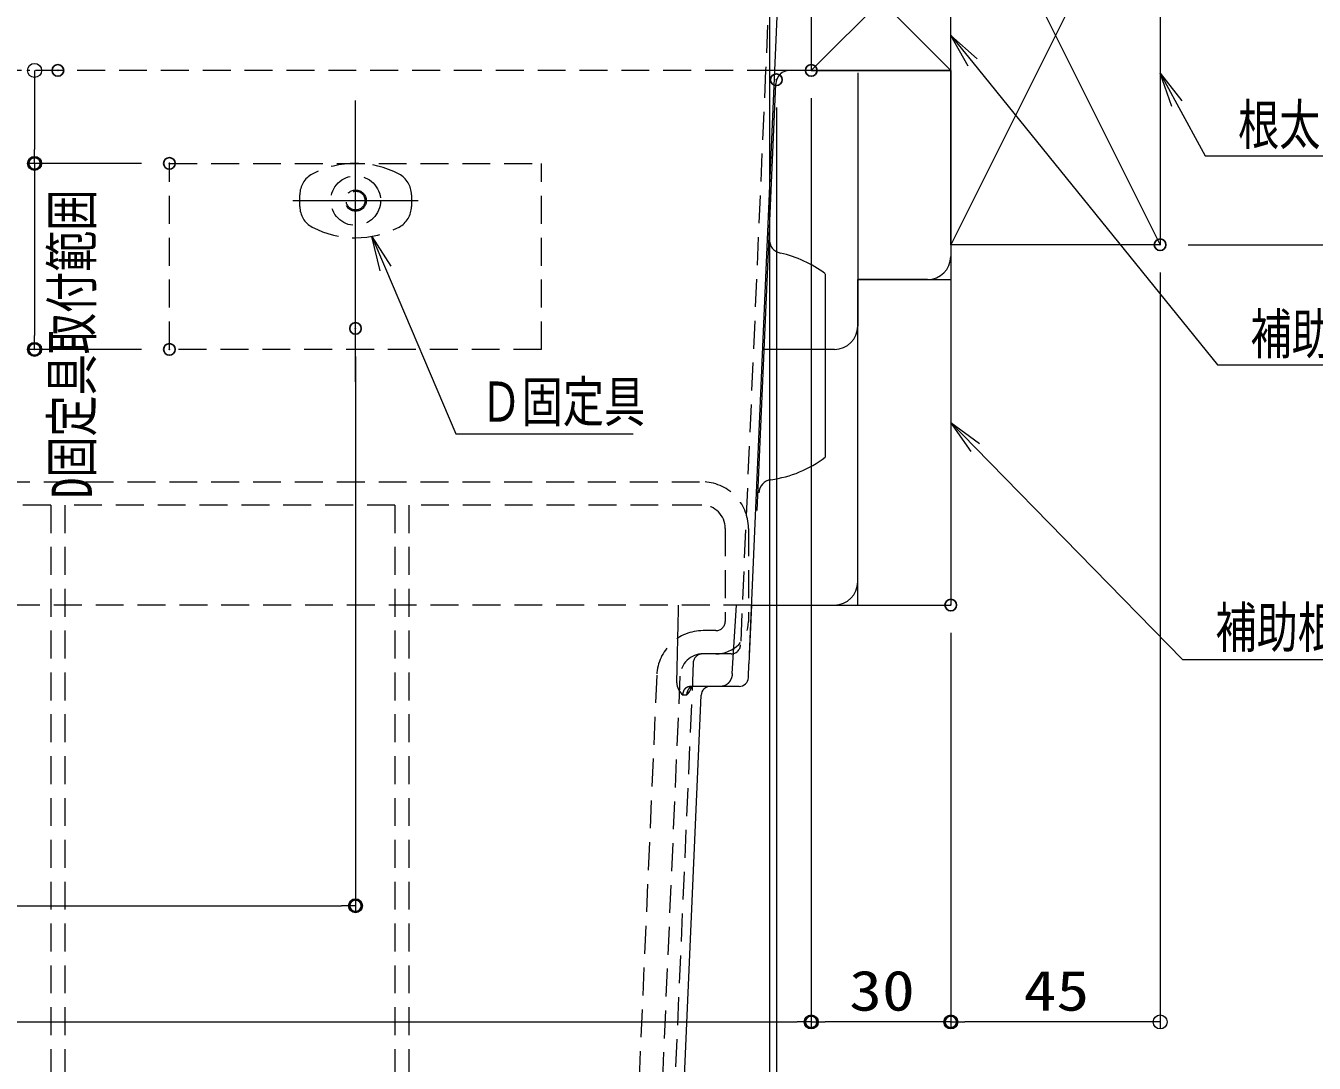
# Model space of a CAD drawing. Units: millimetres, scale not verified. Extents: x -800 to 800, y -554 to 554.
# Drawn here: x 161.8 to 438.8, y -199.6 to 23.5 of the extents above; entities that cross this region are included whole.
import ezdxf
from ezdxf.enums import TextEntityAlignment as Align

# ---------------------------------------------------------------- set-up
doc = ezdxf.new("R2010")
doc.units = ezdxf.units.MM
doc.header["$LTSCALE"] = 5
doc.header["$PDMODE"] = 32
doc.header["$PDSIZE"] = 2.5
doc.linetypes.add('DASHED1', pattern=[1.8, 1.2, -0.6])
for name, color, linetype, lineweight in [('0-3_center', 5, 'Continuous', 9), ('0-4_SUNPO', 1, 'Continuous', 9), ('0-5_0', 7, 'Continuous', 9), ('0-7_（別）（パッキンＢ有）補助根太', 134, 'Continuous', 9), ('0-D_（別）根太', 7, 'Continuous', 9), ('0-F_補助根太断熱材（Ｃ）', 7, 'Continuous', 9), ('1-6_（断熱） 補助根太断熱材（6HKD）', 3, 'DASHED1', 9), ('1-A_（ＯＰ） 仕切板295', 2, 'Continuous', 9), ('1-B_（収納） 本体600EDR', 2, 'Continuous', 9), ('1-C_（断熱） 中蓋断熱材（6TF）', 1, 'Continuous', 9)]:
    doc.layers.add(name, color=color, linetype=linetype, lineweight=lineweight)
doc.layers.add('0-6_DEFPOINTS', color=7, linetype='Continuous')
doc.styles.add('ＭＳ ゴシック', font='')
doc.styles.get('ＭＳ ゴシック').set_extended_font_data('MS Gothic')

# ---------------------------------------------------------------- blocks, each defined once
blk = doc.blocks.new('_ORIGIN')
at = {"layer": '0-5_0', "color": 1}
blk.add_line((0, 0), (-5, 0), dxfattribs=at)
blk.add_circle((0, 0), 2.5, dxfattribs=at)
blk = doc.blocks.new('MLeader13')
at = {"layer": '0-4_SUNPO', "color": 7}
blk.add_line((405.668, 13.343), (409.258, 6.758), dxfattribs=at)
at = {"layer": '0-4_SUNPO'}
blk.add_line((416.437, -4.433), (468.709, -4.433), dxfattribs=at)
at = {"layer": '0-4_SUNPO', "color": 7}
blk.add_lwpolyline([(408.16, 6.16), (405.668, 13.343), (410.355, 7.356)], dxfattribs=at)
at = {"layer": '0-4_SUNPO'}
blk.add_lwpolyline([(409.258, 6.758), (415.357, -4.433), (416.437, -4.433)], dxfattribs=at)
at = {"layer": '0-4_SUNPO', "color": 2, "style": 'ＭＳ ゴシック', "width": 0.75}
blk.add_text('根太（別途）', height=8.651, dxfattribs=at).set_placement((422.437, -4.658), align=Align.BOTTOM_LEFT)
blk = doc.blocks.new('MLeader14')
at = {"layer": '0-4_SUNPO', "color": 7}
blk.add_line((360.668, 21.423), (365.386, 15.593), dxfattribs=at)
at = {"layer": '0-4_SUNPO'}
blk.add_line((419.092, -49.433), (488.644, -49.433), dxfattribs=at)
at = {"layer": '0-4_SUNPO', "color": 7}
blk.add_lwpolyline([(364.415, 14.806), (360.668, 21.423), (366.358, 16.379)], dxfattribs=at)
at = {"layer": '0-4_SUNPO'}
blk.add_lwpolyline([(365.386, 15.593), (418.012, -49.433), (419.092, -49.433)], dxfattribs=at)
at = {"layer": '0-4_SUNPO', "color": 2, "style": 'ＭＳ ゴシック', "width": 0.75}
blk.add_text('補助根太（別途）', height=8.651, dxfattribs=at).set_placement((425.092, -49.659), align=Align.BOTTOM_LEFT)
blk = doc.blocks.new('MLeader16')
at = {"layer": '0-4_SUNPO', "color": 7}
blk.add_line((360.668, -61.801), (365.909, -67.166), dxfattribs=at)
at = {"layer": '0-4_SUNPO'}
blk.add_line((411.565, -112.805), (476.125, -112.805), dxfattribs=at)
at = {"layer": '0-4_SUNPO', "color": 7}
blk.add_lwpolyline([(365.014, -68.04), (360.668, -61.801), (366.803, -66.293)], dxfattribs=at)
at = {"layer": '0-4_SUNPO'}
blk.add_lwpolyline([(365.909, -67.166), (410.485, -112.805), (411.565, -112.805)], dxfattribs=at)
at = {"layer": '0-4_SUNPO', "color": 2, "style": 'ＭＳ ゴシック', "width": 0.75}
blk.add_text('補助根太断熱材', height=8.651, dxfattribs=at).set_placement((417.565, -112.8), align=Align.BOTTOM_LEFT)
blk = doc.blocks.new('MLeader22')
at = {"layer": '0-4_SUNPO', "color": 7}
blk.add_line((236.185, -21.773), (239.122, -28.674), dxfattribs=at)
at = {"layer": '0-4_SUNPO'}
blk.add_line((254.553, -64.223), (292.372, -64.223), dxfattribs=at)
at = {"layer": '0-4_SUNPO', "color": 7}
blk.add_lwpolyline([(237.972, -29.164), (236.185, -21.773), (240.272, -28.185)], dxfattribs=at)
at = {"layer": '0-4_SUNPO'}
blk.add_lwpolyline([(239.122, -28.674), (254.253, -64.223), (254.553, -64.223)], dxfattribs=at)
at = {"layer": '0-4_SUNPO', "color": 2, "style": 'ＭＳ ゴシック', "width": 0.75}
blk.add_text('Ｄ固定具', height=8.651, dxfattribs=at).set_placement((259.56, -64.252), align=Align.BOTTOM_LEFT)

msp = doc.modelspace()

# ---------------------------------------------------------------- linework, layer by layer
at = {"layer": '0-3_center'}
for p, q in [((232.683, -53.032), (232.683, 7.479)), ((219.19, -14.077), (246.175, -14.077))]:
    msp.add_line(p, q, dxfattribs=at)
at = {"layer": '0-4_SUNPO'}
for p, q in [((321.664, 29.264), (321.664, -462.462)), ((162.701, 13.923), (162.192, 13.923)), ((163.692, 10.923), (163.692, -3.077)), ((323.164, 5.923), (323.164, -487.462)), ((330.668, 7.923), (330.668, -192.247)), ((330.668, 7.923), (330.668, -192.247)), ((186.668, -6.077), (162.192, -6.077)), ((186.668, -6.077), (162.192, -6.077)), ((163.692, -9.077), (163.692, -43.077)), ((411.668, -23.577), (486.052, -23.577)), ((405.668, -29.577), (405.668, -192.247)), ((186.668, -46.077), (162.192, -46.077)), ((232.683, -47.577), (232.683, -167.247)), ((360.668, -107.077), (360.668, -192.247)), ((360.668, -107.077), (360.668, -192.247)), ((-114.347, -165.747), (229.683, -165.747)), ((-212.332, -190.747), (327.668, -190.747)), ((357.668, -190.747), (333.668, -190.747)), ((402.668, -190.747), (363.668, -190.747))]:
    msp.add_line(p, q, dxfattribs=at)
at = {"layer": '0-6_DEFPOINTS'}
for p in [(168.701, 13.923), (330.668, 13.923), (330.668, 13.923), (323.164, 11.923), (163.692, -6.077), (192.668, -6.077), (405.668, -23.577), (405.668, -23.577), (232.683, -41.577), (163.692, -46.077), (192.668, -46.077), (360.668, -101.077), (232.683, -165.747), (330.668, -190.747), (330.668, -190.747), (360.668, -190.747)]:
    msp.add_point(p, dxfattribs=at)
at = {"layer": '0-7_（別）（パッキンＢ有）補助根太'}
for p, q in [((330.668, 43.923), (360.668, 13.923)), ((360.668, 43.923), (330.668, 13.923))]:
    msp.add_line(p, q, dxfattribs=at)
msp.add_lwpolyline([(330.668, 13.923), (360.668, 13.923), (360.668, 43.923), (330.668, 43.923)], close=True, dxfattribs=at)
at = {"layer": '0-D_（別）根太'}
for p, q in [((360.668, 66.423), (405.668, -23.577)), ((405.668, 66.423), (360.668, -23.577))]:
    msp.add_line(p, q, dxfattribs=at)
msp.add_lwpolyline([(360.668, 66.423), (405.668, 66.423), (405.668, -23.577), (360.668, -23.577)], close=True, dxfattribs=at)
at = {"layer": '0-F_補助根太断熱材（Ｃ）'}
for p, q in [((360.668, 13.923), (322.856, 13.923)), ((360.668, 13.923), (360.668, -101.077)), ((340.668, 13.423), (340.668, -41.077)), ((319.032, -80.708), (323.038, 11.054)), ((333.668, -29.87), (333.668, -69.285)), ((355.668, -31.077), (340.668, -31.077)), ((335.668, -46.077), (320.544, -46.077)), ((317.835, -101.077), (360.668, -101.077))]:
    msp.add_line(p, q, dxfattribs=at)
msp.add_lwpolyline([(340.668, -101.077), (340.668, -31.077), (360.668, -31.077)], dxfattribs=at)
for centre, radius, start, end in [((326.036, 10.923), 3, 90, 177.50003), ((318.668, -49.577), 24.794, 52.7731, 77.52681), ((355.668, -26.077), 5, 270, 0), ((335.668, -41.077), 5, 270, 0), ((318.668, -49.542), 24.794, 277.75041, 307.2269), ((335.668, -96.077), 5, 270, 0)]:
    msp.add_arc(centre, radius, start, end, dxfattribs=at)
for centre, start_param, end_param in [((324.666, -22.466), 0.0000024, 1.3956212), ((322.414, -77.055), 4.8875637, 6.2831818)]:
    msp.add_ellipse(centre, major_axis=(-2.997, 0.124), ratio=0.990365, start_param=start_param, end_param=end_param, dxfattribs=at)
at = {"layer": '1-6_（断熱） 補助根太断熱材（6HKD）'}
for p, q in [((192.668, -6.077), (272.668, -6.077)), ((272.668, -46.077), (272.668, -6.077)), ((220.712, -15.344), (220.712, -12.811)), ((244.712, -12.811), (244.712, -15.344))]:
    msp.add_line(p, q, dxfattribs=at)
msp.add_lwpolyline([(272.668, -46.077), (192.668, -46.077), (192.668, -6.077)], dxfattribs=at)
for radius in [5.35, 2.281, 2.025]:
    msp.add_circle((232.712, -14.077), radius, dxfattribs=at)
for centre, radius, start, end in [((232.712, -26.077), 20, 62.18186, 117.81814), ((225.712, -12.811), 5, 117.81814, 180), ((239.712, -12.811), 5, 0, 62.18186), ((225.712, -15.344), 5, 180, 242.18186), ((239.712, -15.344), 5, 297.81814, 0), ((232.712, -2.077), 20, 242.18186, 297.81814)]:
    msp.add_arc(centre, radius, start, end, dxfattribs=at)
at = {"layer": '1-A_（ＯＰ） 仕切板295', "linetype": 'DASHED1'}
for p, q in [((57.668, -74.577), (307.168, -74.577)), ((167.168, -79.577), (96.168, -79.577)), ((167.168, -79.577), (167.168, -364.577)), ((241.168, -79.577), (170.168, -79.577)), ((170.168, -79.577), (170.168, -364.577)), ((241.168, -79.577), (241.168, -364.577)), ((244.168, -79.577), (244.168, -364.577)), ((312.168, -84.577), (312.168, -104.577)), ((317.168, -84.577), (317.168, -104.577)), ((310.168, -106.577), (307.438, -106.577)), ((310.168, -111.577), (307.438, -111.577)), ((297.448, -116.124), (286.824, -359.795)), ((302.443, -116.342), (291.819, -360.013))]:
    msp.add_line(p, q, dxfattribs=at)
msp.add_lwpolyline([(307.168, -79.577), (306.774, -79.577), (244.168, -79.577)], dxfattribs=at)
for centre, radius, start, end in [((307.168, -84.577), 10, 360, 90), ((307.168, -84.577), 5, 360, 90), ((310.168, -104.577), 7, 270, 360), ((310.168, -104.577), 2, 270, 360), ((307.438, -116.577), 10, 90, 177.29937), ((307.438, -116.577), 5, 90, 177.29937)]:
    msp.add_arc(centre, radius, start, end, dxfattribs=at)
at = {"layer": '1-B_（収納） 本体600EDR', "linetype": 'DASHED1'}
for p, q in [((322.459, 50.641), (320.86, 14.01)), ((320.86, 14.01), (315.46, -109.664)), ((305.293, -113.49), (294.065, -370.664)), ((313.462, -111.577), (307.292, -111.577))]:
    msp.add_line(p, q, dxfattribs=at)
at = {"layer": '1-B_（収納） 本体600EDR'}
for p, q in [((313.7, -115.763), (314.613, -101.077)), ((317.835, -101.077), (317.282, -113.744)), ((317.155, -116.664), (317.282, -113.744)), ((310.461, -118.577), (304.488, -118.577)), ((315.157, -118.577), (308.988, -118.577)), ((295.653, -380.143), (306.99, -120.49))]:
    msp.add_line(p, q, dxfattribs=at)
at = {"layer": '1-B_（収納） 本体600EDR', "color": 4}
for p, q in [((317.835, -101.077), (317.282, -113.744)), ((317.155, -116.664), (317.282, -113.744)), ((315.157, -118.577), (311.256, -118.577))]:
    msp.add_line(p, q, dxfattribs=at)
at = {"layer": '1-B_（収納） 本体600EDR'}
for points in [[(317.373, -111.664), (322.856, 13.923), (324.232, 45.423)], [(313.7, -115.763), (313.698, -115.799), (313.695, -115.835), (313.692, -115.871), (313.688, -115.907), (313.684, -115.943), (313.68, -115.979), (313.676, -116.015), (313.671, -116.051), (313.666, -116.087), (313.66, -116.123), (313.654, -116.159), (313.648, -116.195), (313.641, -116.231), (313.635, -116.266), (313.627, -116.302), (313.62, -116.337), (313.612, -116.372), (313.604, -116.407), (313.595, -116.442), (313.586, -116.477), (313.577, -116.512), (313.567, -116.547), (313.558, -116.581), (313.547, -116.615), (313.537, -116.65), (313.526, -116.684), (313.515, -116.717), (313.503, -116.751), (313.491, -116.784), (313.479, -116.818), (313.467, -116.851), (313.454, -116.884), (313.441, -116.917), (313.427, -116.949), (313.413, -116.982), (313.399, -117.014), (313.385, -117.046), (313.37, -117.078), (313.355, -117.11)], [(303.357, -119.367), (303.37, -119.343), (303.383, -119.319), (303.396, -119.296), (303.41, -119.273), (303.423, -119.25), (303.437, -119.228), (303.452, -119.205), (303.466, -119.184), (303.481, -119.162), (303.496, -119.141), (303.511, -119.12), (303.527, -119.1), (303.543, -119.079), (303.558, -119.06), (303.575, -119.04), (303.591, -119.021), (303.608, -119.002), (303.624, -118.984), (303.641, -118.966), (303.659, -118.948), (303.676, -118.931), (303.694, -118.914), (303.712, -118.897), (303.73, -118.881), (303.748, -118.865), (303.766, -118.85), (303.785, -118.835), (303.804, -118.82), (303.822, -118.806), (303.842, -118.792), (303.861, -118.779), (303.88, -118.766), (303.9, -118.753), (303.919, -118.741), (303.939, -118.729), (303.959, -118.718), (303.979, -118.707), (303.999, -118.696), (304.019, -118.686)], [(304.505, -118.914), (304.487, -118.931), (304.469, -118.948), (304.452, -118.966), (304.435, -118.984), (304.418, -119.002), (304.401, -119.021), (304.384, -119.04), (304.368, -119.06), (304.352, -119.079), (304.336, -119.1), (304.32, -119.12), (304.304, -119.141), (304.289, -119.162), (304.273, -119.184), (304.258, -119.205), (304.244, -119.228), (304.229, -119.25), (304.215, -119.273), (304.201, -119.296), (304.187, -119.319), (304.173, -119.343), (304.159, -119.367), (304.146, -119.391), (304.133, -119.415), (304.121, -119.44), (304.108, -119.465), (304.096, -119.491), (304.084, -119.516), (304.072, -119.542), (304.061, -119.568), (304.05, -119.594), (304.039, -119.621), (304.029, -119.647), (304.018, -119.674), (304.008, -119.701), (303.999, -119.729), (303.989, -119.756), (303.98, -119.784), (303.971, -119.812)], [(304.019, -118.686), (304.04, -118.677), (304.06, -118.668), (304.081, -118.659), (304.102, -118.651), (304.123, -118.643), (304.144, -118.635), (304.165, -118.628), (304.186, -118.622), (304.207, -118.616), (304.228, -118.61), (304.25, -118.605), (304.271, -118.6), (304.293, -118.596), (304.315, -118.592), (304.336, -118.588), (304.358, -118.585), (304.379, -118.583), (304.401, -118.581), (304.423, -118.579), (304.445, -118.578), (304.466, -118.577), (304.488, -118.577)], [(305.283, -118.577), (305.262, -118.577), (305.241, -118.578), (305.22, -118.579), (305.199, -118.581), (305.178, -118.583), (305.157, -118.585), (305.136, -118.588), (305.115, -118.592), (305.094, -118.596), (305.074, -118.6), (305.053, -118.605), (305.032, -118.61), (305.011, -118.616), (304.99, -118.622), (304.97, -118.628), (304.949, -118.635), (304.929, -118.643), (304.908, -118.651), (304.888, -118.659), (304.868, -118.668), (304.848, -118.677), (304.828, -118.686), (304.808, -118.696), (304.788, -118.707), (304.768, -118.718), (304.749, -118.729), (304.729, -118.741), (304.71, -118.753), (304.69, -118.766), (304.671, -118.779), (304.652, -118.792), (304.633, -118.806), (304.614, -118.82), (304.596, -118.835), (304.577, -118.85), (304.559, -118.865), (304.541, -118.881), (304.523, -118.897), (304.505, -118.914)], [(311.353, -118.575), (311.321, -118.576), (311.288, -118.577), (311.256, -118.577), (311.256, -118.577)], [(312.532, -118.137), (312.506, -118.157), (312.479, -118.176), (312.452, -118.195), (312.425, -118.213), (312.397, -118.231), (312.369, -118.249), (312.341, -118.266), (312.313, -118.283), (312.285, -118.3), (312.256, -118.316), (312.227, -118.331), (312.198, -118.346), (312.168, -118.361), (312.138, -118.375), (312.109, -118.389), (312.079, -118.403), (312.048, -118.416), (312.018, -118.428), (311.987, -118.44), (311.957, -118.452), (311.926, -118.463), (311.895, -118.473), (311.864, -118.483), (311.832, -118.493), (311.801, -118.502), (311.77, -118.51), (311.738, -118.519), (311.706, -118.526), (311.675, -118.533), (311.643, -118.54), (311.611, -118.546), (311.579, -118.551), (311.547, -118.556), (311.515, -118.56), (311.482, -118.564), (311.45, -118.568), (311.418, -118.571), (311.385, -118.573), (311.353, -118.575)], [(313.355, -117.11), (313.339, -117.141), (313.324, -117.173), (313.308, -117.204), (313.291, -117.235), (313.275, -117.265), (313.258, -117.296), (313.24, -117.326), (313.223, -117.356), (313.205, -117.385), (313.187, -117.415), (313.168, -117.444), (313.149, -117.473), (313.13, -117.501), (313.111, -117.529), (313.091, -117.557), (313.071, -117.585), (313.051, -117.612), (313.031, -117.639), (313.01, -117.666), (312.989, -117.693), (312.967, -117.719), (312.945, -117.745), (312.923, -117.771), (312.901, -117.796), (312.878, -117.821), (312.855, -117.846), (312.832, -117.871), (312.808, -117.895), (312.785, -117.919), (312.761, -117.942), (312.736, -117.965), (312.712, -117.988), (312.687, -118.01), (312.662, -118.032), (312.636, -118.054), (312.611, -118.075), (312.585, -118.096), (312.559, -118.117), (312.532, -118.137)], [(303.097, -120.454), (303.097, -120.424), (303.098, -120.394), (303.099, -120.364), (303.101, -120.335), (303.103, -120.305), (303.105, -120.275), (303.108, -120.245), (303.111, -120.216), (303.114, -120.186), (303.117, -120.157), (303.121, -120.127), (303.125, -120.098), (303.13, -120.069), (303.135, -120.04), (303.14, -120.011), (303.146, -119.982), (303.151, -119.953), (303.157, -119.925), (303.164, -119.896), (303.171, -119.868), (303.178, -119.84), (303.185, -119.812), (303.193, -119.784), (303.201, -119.756), (303.209, -119.729), (303.218, -119.701), (303.227, -119.674), (303.236, -119.647), (303.245, -119.621), (303.255, -119.594), (303.265, -119.568), (303.276, -119.542), (303.287, -119.516), (303.298, -119.491), (303.309, -119.465), (303.321, -119.44), (303.332, -119.415), (303.345, -119.391), (303.357, -119.367)], [(303.971, -119.812), (303.962, -119.84), (303.954, -119.868), (303.946, -119.896), (303.938, -119.925), (303.931, -119.953), (303.924, -119.982), (303.917, -120.011), (303.91, -120.04), (303.904, -120.069), (303.898, -120.098), (303.892, -120.127), (303.887, -120.157), (303.882, -120.186), (303.877, -120.216), (303.873, -120.245), (303.868, -120.275), (303.865, -120.305), (303.861, -120.335), (303.858, -120.364), (303.855, -120.394), (303.852, -120.424), (303.85, -120.454)]]:
    msp.add_lwpolyline(points, dxfattribs=at)
at = {"layer": '1-B_（収納） 本体600EDR', "linetype": 'DASHED1'}
for centre, start, end in [((313.462, -109.577), 270, 357.5), ((307.292, -113.577), 90, 177.5)]:
    msp.add_arc(centre, 2, start, end, dxfattribs=at)
at = {"layer": '1-B_（収納） 本体600EDR'}
for centre, radius, start, end in [((305.168, -117.754), 3.403, 180.24427, 232.51272), ((301.554, -117.791), 3.516, 310.76683, 346.2236), ((308.988, -120.577), 2, 90, 177.5), ((315.157, -116.577), 2, 270, 357.5)]:
    msp.add_arc(centre, radius, start, end, dxfattribs=at)
at = {"layer": '1-B_（収納） 本体600EDR', "color": 4}
for centre, start, end in [((308.988, -120.577), 90, 177.5), ((315.157, -116.577), 270, 357.5)]:
    msp.add_arc(centre, 2, start, end, dxfattribs=at)
at = {"layer": '1-B_（収納） 本体600EDR'}
for centre, major_axis, ratio, start_param, end_param in [((290.833, -215.438), (13.195, 496.45), 0.017115, 4.910873, 4.9452893), ((294.975, -120.577), (-12.015, -0.087), 0.007244, 3.8812761, 3.9700649)]:
    msp.add_ellipse(centre, major_axis=major_axis, ratio=ratio, start_param=start_param, end_param=end_param, dxfattribs=at)
at = {"layer": '1-C_（断熱） 中蓋断熱材（6TF）', "color": 3, "linetype": 'DASHED1'}
for p, q in [((322.856, 13.923), (-207.52, 13.923)), ((317.835, -101.077), (71.668, -101.077))]:
    msp.add_line(p, q, dxfattribs=at)

# ---------------------------------------------------------------- block references
at = {"layer": '0-4_SUNPO'}
for name in ['MLeader14', 'MLeader13', 'MLeader22', 'MLeader16']:
    msp.add_blockref(name, (0, 0), dxfattribs=at)
at = {"layer": '0-4_SUNPO', "xscale": 0.6, "yscale": 0.6}
for p, rotation in [((163.692, 13.923), 90), ((163.692, -6.077), 270), ((163.692, -6.077), 90), ((163.692, -46.077), 270), ((330.668, -190.747), 180), ((360.668, -190.747), 180)]:
    msp.add_blockref('_ORIGIN', p, dxfattribs=dict(at, rotation=rotation))
for p in [(232.683, -165.747), (330.668, -190.747), (360.668, -190.747), (405.668, -190.747)]:
    msp.add_blockref('_ORIGIN', p, dxfattribs=at)

# ---------------------------------------------------------------- texts
at = {"layer": '0-4_SUNPO', "color": 2, "style": 'ＭＳ ゴシック', "width": 0.75}
msp.add_text('D固定具取付範囲', height=8.659, rotation=90, dxfattribs=at).set_placement((178.61, -78.117), align=Align.BOTTOM_LEFT)
at = {"layer": '0-4_SUNPO', "color": 2, "style": 'ＭＳ ゴシック', "width": 1.2}
for s, p in [('30', (338.811, -190.913)), ('45', (376.311, -190.913))]:
    msp.add_text(s, height=8.651, dxfattribs=at).set_placement(p, align=Align.BOTTOM_LEFT)

doc.saveas('drawing.dxf')
